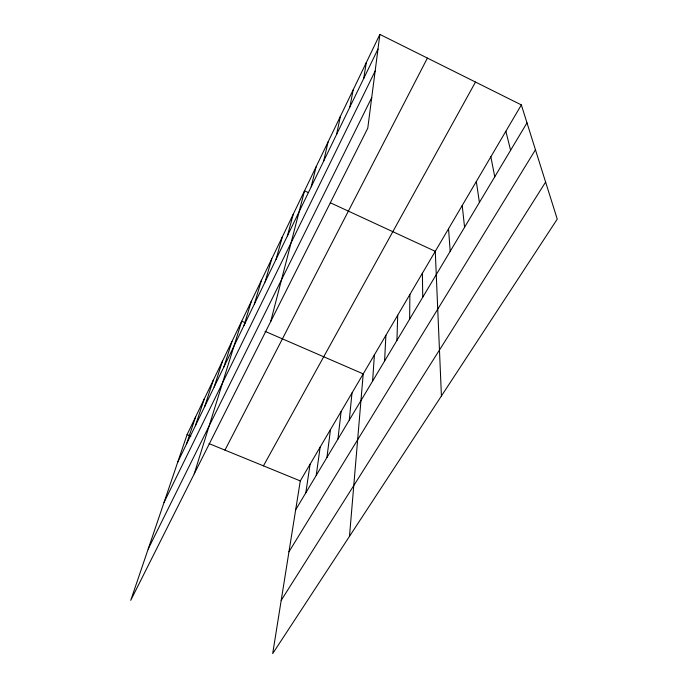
<?xml version="1.0" encoding="UTF-8"?>
<svg xmlns="http://www.w3.org/2000/svg" width="688" height="688" viewBox="0 0 688 688"><rect width="100%" height="100%" fill="white"/><g stroke="black" fill="none" stroke-linecap="round" stroke-linejoin="round"><path stroke-width="1.03" d="M409.652 319.137L409.867 294.524M396.933 340.405L397.707 315.207M384.592 361.054L385.891 335.314M372.604 381.1L374.392 354.87M349.487 536.348L363.204 373.894L265.035 331.324M349.289 420.101L351.998 392.96M337.954 439.056L341.093 411.51M326.946 457.477L330.481 429.561M379.879 34.4L367.77 128.192L130.746 600.332L187.084 434.627L379.879 34.4L521.349 104.911L557.254 219.111L272.697 653.6L300.286 480.921L521.349 104.911M316.231 475.399L320.144 447.131M305.816 492.823L310.09 464.245M363.711 78.484L366.291 62.608M349.908 106.95L353.142 89.904M336.578 134.461L340.405 116.332M323.678 161.069L328.073 141.943M311.191 186.826L316.119 166.763M270.694 321.554L304.526 190.825L308.353 192.597M287.403 235.907L293.277 214.183M276.051 259.324L282.355 236.844M265.052 282.02L271.76 258.851M254.371 304.044L261.457 280.231M244.008 325.415L251.447 301.009M194.222 473.877L241.72 321.21L245.607 322.896M223.884 366.936L231.968 341.446M214.114 387.095L222.491 361.123M204.62 406.685L213.28 380.249M195.392 425.717L204.31 398.868M186.431 444.216L195.581 416.988M177.702 462.216L377.987 49.029M164.019 502.446L375.149 71.036M148.169 549.076L371.718 97.593M224.959 450.115L427.403 58.084M263.444 465.853L475.494 82.053M295.668 509.782L526.991 122.851M288.96 551.802L535.453 149.76M281.203 600.366L545.618 182.079M187.084 434.627L190.886 436.183M209.066 443.614L300.286 480.921M330.335 202.771L435.272 251.318L441.421 395.97M505.861 131.253L510.599 150.268M490.854 156.778L494.749 176.782M476.311 181.512L479.416 202.435M462.216 205.488L464.572 227.264M448.542 228.751L450.193 251.318M422.38 273.239L422.75 297.216"/></g></svg>
